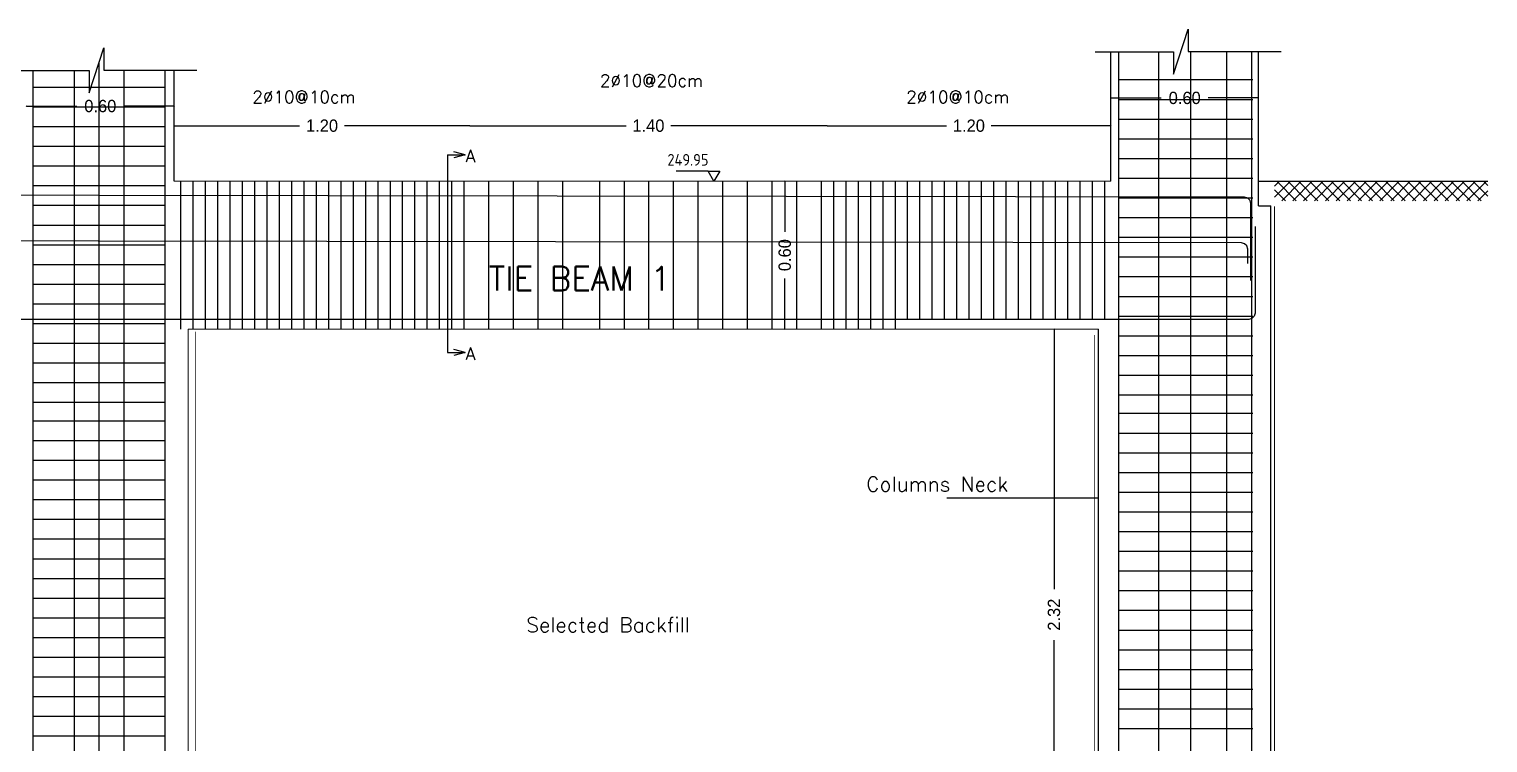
# Model space of a CAD drawing. Extents: x 166525 to 167198, y 178739 to 179747.
# Drawn here: x 166640.73 to 166664.42, y 179493.01 to 179504.6 of the extents above; entities that cross this region are included whole.
import ezdxf

# ---------------------------------------------------------------- set-up
doc = ezdxf.new("R2010")
doc.units = 0
doc.header["$MEASUREMENT"] = 0
for name, pattern in [('AUSGEZOGEN', [0]), ('STRICHPUNKT2', [0.7, 0.4, -0.15, 0, -0.15]), ('VONLAYER', [0])]:
    doc.linetypes.add(name, pattern=pattern)
doc.layers.get('0').update_dxf_attribs({"linetype": 'CONTINUOUS'})
doc.layers.get('DEFPOINTS').update_dxf_attribs({"linetype": 'CONTINUOUS'})
doc.layers.add('BEAM', color=6, linetype='CONTINUOUS', lineweight=13)
for name, color, linetype in [('BEAM-DIM', 4, 'CONTINUOUS'), ('EBENE0', 7, 'AUSGEZOGEN'), ('found', 6, 'CONTINUOUS'), ('REBARS', 2, 'CONTINUOUS'), ('Reinforcement', 10, 'CONTINUOUS'), ('TEXT', 7, 'CONTINUOUS')]:
    doc.layers.add(name, color=color, linetype=linetype)
doc.styles.add('ISO8', font='iso8')
doc.styles.add('ROMANS', font='romans.shx')
doc.dimstyles.new('1-25', dxfattribs={"dimtxt": 0.2, "dimasz": 0.01, "dimexe": 0, "dimexo": 0, "dimgap": 0.08, "dimtad": 0, "dimlfac": 0.25, "dimzin": 0, "dimdsep": 46, "dimtxsty": 'Standard', "dimblk1": 'OBLIQUE', "dimblk2": 'OBLIQUE', "dimsah": 1, "dimcen": 0, "dimse1": 1, "dimse2": 1, "dimclrd": 256, "dimclre": 256, "dimclrt": 4, "dimadec": 0, "dimazin": 0, "dimtfac": 5.555556, "dimtix": 1, "dimtofl": 0, "dimtmove": 2, "dimatfit": 3, "dimldrblk": 'OBLIQUE', "dimfxl": 1, "dimtolj": 1, "dimtzin": 0, "dimarcsym": 0})

# ---------------------------------------------------------------- blocks, each defined once
blk = doc.blocks.new('_OBLIQUE')
at = {"color": 0, "linetype": 'ByBlock'}
blk.add_line((-0.5, -0.5), (0.5, 0.5), dxfattribs=at)
blk = doc.blocks.new('*D787')
at = {"linetype": 'Continuous', "lineweight": -2, "transparency": 16777216}
for p, q in [((166658.297, 179503.486), (166659.117, 179503.486)), ((166660.697, 179503.486), (166659.877, 179503.486))]:
    blk.add_line(p, q, dxfattribs=at)
at = {"layer": 'DEFPOINTS', "color": 0, "linetype": 'Continuous', "transparency": 16777216}
for p in [(166658.297, 179503.64), (166660.697, 179503.64), (166658.297, 179503.486)]:
    blk.add_point(p, dxfattribs=at)
at = {"linetype": 'Continuous', "lineweight": -2, "transparency": 16777216, "xscale": 0.01, "yscale": 0.01, "zscale": 0.01, "rotation": 180}
blk.add_blockref('_OBLIQUE', (166658.297, 179503.486), dxfattribs=at)
at = {"linetype": 'Continuous', "lineweight": -2, "transparency": 16777216, "xscale": 0.01, "yscale": 0.01, "zscale": 0.01}
blk.add_blockref('_OBLIQUE', (166660.697, 179503.486), dxfattribs=at)
at = {"color": 4, "linetype": 'Continuous', "transparency": 16777216, "insert": (166659.497, 179503.486), "char_height": 0.2, "attachment_point": 5}
blk.add_mtext('\\A1;0.60', dxfattribs=at)
blk = doc.blocks.new('*D788')
at = {"linetype": 'Continuous', "lineweight": -2, "transparency": 16777216}
for p, q in [((166653.003, 179502.133), (166653.003, 179501.313)), ((166653.003, 179499.733), (166653.003, 179500.553))]:
    blk.add_line(p, q, dxfattribs=at)
at = {"layer": 'DEFPOINTS', "color": 0, "linetype": 'Continuous', "transparency": 16777216}
for p in [(166653.003, 179502.133), (166655.744, 179502.133), (166655.744, 179499.733)]:
    blk.add_point(p, dxfattribs=at)
at = {"linetype": 'Continuous', "lineweight": -2, "transparency": 16777216, "xscale": 0.01, "yscale": 0.01, "zscale": 0.01}
for p, rotation in [((166653.003, 179502.133), 90), ((166653.003, 179499.733), 270)]:
    blk.add_blockref('_OBLIQUE', p, dxfattribs=dict(at, rotation=rotation))
at = {"color": 4, "linetype": 'Continuous', "transparency": 16777216, "insert": (166653.003, 179500.933), "char_height": 0.2, "attachment_point": 5, "rotation": 90}
blk.add_mtext('\\A1;0.60', dxfattribs=at)
blk = doc.blocks.new('*D789')
at = {"linetype": 'Continuous', "lineweight": -2, "transparency": 16777216}
for p, q in [((166643.089, 179503.035), (166645.126, 179503.035)), ((166647.889, 179503.035), (166645.853, 179503.035))]:
    blk.add_line(p, q, dxfattribs=at)
at = {"layer": 'DEFPOINTS', "color": 0, "linetype": 'Continuous', "transparency": 16777216}
for p in [(166643.089, 179503.035), (166647.889, 179503.035), (166647.889, 179503.035)]:
    blk.add_point(p, dxfattribs=at)
at = {"linetype": 'Continuous', "lineweight": -2, "transparency": 16777216, "xscale": 0.01, "yscale": 0.01, "zscale": 0.01, "rotation": 180}
blk.add_blockref('_OBLIQUE', (166643.089, 179503.035), dxfattribs=at)
at = {"linetype": 'Continuous', "lineweight": -2, "transparency": 16777216, "xscale": 0.01, "yscale": 0.01, "zscale": 0.01}
blk.add_blockref('_OBLIQUE', (166647.889, 179503.035), dxfattribs=at)
at = {"color": 4, "linetype": 'Continuous', "transparency": 16777216, "insert": (166645.489, 179503.035), "char_height": 0.2, "attachment_point": 5}
blk.add_mtext('\\A1;1.20', dxfattribs=at)
blk = doc.blocks.new('*D790')
at = {"linetype": 'Continuous', "lineweight": -2, "transparency": 16777216}
for p, q in [((166647.889, 179503.035), (166650.426, 179503.035)), ((166653.689, 179503.035), (166651.153, 179503.035))]:
    blk.add_line(p, q, dxfattribs=at)
at = {"layer": 'DEFPOINTS', "color": 0, "linetype": 'Continuous', "transparency": 16777216}
for p in [(166647.889, 179503.035), (166653.689, 179503.035), (166653.689, 179503.035)]:
    blk.add_point(p, dxfattribs=at)
at = {"linetype": 'Continuous', "lineweight": -2, "transparency": 16777216, "xscale": 0.01, "yscale": 0.01, "zscale": 0.01, "rotation": 180}
blk.add_blockref('_OBLIQUE', (166647.889, 179503.035), dxfattribs=at)
at = {"linetype": 'Continuous', "lineweight": -2, "transparency": 16777216, "xscale": 0.01, "yscale": 0.01, "zscale": 0.01}
blk.add_blockref('_OBLIQUE', (166653.689, 179503.035), dxfattribs=at)
at = {"color": 4, "linetype": 'Continuous', "transparency": 16777216, "insert": (166650.789, 179503.035), "char_height": 0.2, "attachment_point": 5}
blk.add_mtext('\\A1;1.40', dxfattribs=at)
blk = doc.blocks.new('*D791')
at = {"linetype": 'Continuous', "lineweight": -2, "transparency": 16777216}
for p, q in [((166653.689, 179503.035), (166655.63, 179503.035)), ((166658.297, 179503.035), (166656.357, 179503.035))]:
    blk.add_line(p, q, dxfattribs=at)
at = {"layer": 'DEFPOINTS', "color": 0, "linetype": 'Continuous', "transparency": 16777216}
for p in [(166653.689, 179503.035), (166658.297, 179503.035), (166658.297, 179503.035)]:
    blk.add_point(p, dxfattribs=at)
at = {"linetype": 'Continuous', "lineweight": -2, "transparency": 16777216, "xscale": 0.01, "yscale": 0.01, "zscale": 0.01, "rotation": 180}
blk.add_blockref('_OBLIQUE', (166653.689, 179503.035), dxfattribs=at)
at = {"linetype": 'Continuous', "lineweight": -2, "transparency": 16777216, "xscale": 0.01, "yscale": 0.01, "zscale": 0.01}
blk.add_blockref('_OBLIQUE', (166658.297, 179503.035), dxfattribs=at)
at = {"color": 4, "linetype": 'Continuous', "transparency": 16777216, "insert": (166655.993, 179503.035), "char_height": 0.2, "attachment_point": 5}
blk.add_mtext('\\A1;1.20', dxfattribs=at)
blk = doc.blocks.new('*D795')
at = {"linetype": 'Continuous', "lineweight": -2, "transparency": 16777216}
for p, q in [((166640.689, 179503.354), (166641.509, 179503.354)), ((166643.089, 179503.354), (166642.269, 179503.354))]:
    blk.add_line(p, q, dxfattribs=at)
at = {"layer": 'DEFPOINTS', "color": 0, "linetype": 'Continuous', "transparency": 16777216}
for p in [(166640.689, 179503.354), (166640.689, 179503.242), (166643.089, 179503.242)]:
    blk.add_point(p, dxfattribs=at)
at = {"linetype": 'Continuous', "lineweight": -2, "transparency": 16777216, "xscale": 0.01, "yscale": 0.01, "zscale": 0.01, "rotation": 180}
blk.add_blockref('_OBLIQUE', (166640.689, 179503.354), dxfattribs=at)
at = {"linetype": 'Continuous', "lineweight": -2, "transparency": 16777216, "xscale": 0.01, "yscale": 0.01, "zscale": 0.01}
blk.add_blockref('_OBLIQUE', (166643.089, 179503.354), dxfattribs=at)
at = {"color": 4, "linetype": 'Continuous', "transparency": 16777216, "insert": (166641.889, 179503.354), "char_height": 0.2, "attachment_point": 5}
blk.add_mtext('\\A1;0.60', dxfattribs=at)
blk = doc.blocks.new('*D797')
at = {"linetype": 'Continuous', "lineweight": -2, "transparency": 16777216}
for p, q in [((166657.375, 179499.733), (166657.375, 179495.507)), ((166657.375, 179490.453), (166657.375, 179494.68))]:
    blk.add_line(p, q, dxfattribs=at)
at = {"layer": 'DEFPOINTS', "color": 0, "linetype": 'Continuous', "transparency": 16777216}
for p in [(166656.489, 179499.733), (166657.375, 179499.733), (166656.489, 179490.453)]:
    blk.add_point(p, dxfattribs=at)
at = {"linetype": 'Continuous', "lineweight": -2, "transparency": 16777216, "xscale": 0.01, "yscale": 0.01, "zscale": 0.01}
for p, rotation in [((166657.375, 179499.733), 90), ((166657.375, 179490.453), 270)]:
    blk.add_blockref('_OBLIQUE', p, dxfattribs=dict(at, rotation=rotation))
at = {"color": 4, "linetype": 'Continuous', "transparency": 16777216, "insert": (166657.375, 179495.093), "char_height": 0.2, "attachment_point": 5, "rotation": 90}
blk.add_mtext('\\A1;2.32', dxfattribs=at)

msp = doc.modelspace()

# ---------------------------------------------------------------- hatches: boundary and pattern name
at = {"linetype": 'Continuous'}
h = msp.add_hatch(dxfattribs=at)
h.set_pattern_fill('ANSI37', color=29, style=0)
h.set_pattern_definition([(45, (-1073.72973, 4.4688), (-0.08838834765, 0.08838834765), []), (135, (-1073.72973, 4.4688), (-0.08838834765, -0.08838834765), [])])
h.paths.add_polyline_path([(166664.41903, 179502.13318), (166660.95486, 179502.13318), (166660.95486, 179501.8177), (166664.41903, 179501.8177)])

# ---------------------------------------------------------------- linework, layer by layer
at = {"color": 8, "linetype": 'Continuous'}
for p, q in [((166647.5268, 179502.56213), (166647.5268, 179499.35047)), ((166647.5268, 179502.56213), (166647.81364, 179502.56213)), ((166647.81364, 179502.56213), (166647.63073, 179502.61092)), ((166647.81364, 179502.56213), (166647.63073, 179502.51334)), ((166647.5268, 179499.35047), (166647.81364, 179499.35047)), ((166647.81364, 179499.35047), (166647.63073, 179499.39926)), ((166647.81364, 179499.35047), (166647.63073, 179499.30169)), ((166658.0972, 179496.98551), (166655.63642, 179496.98551))]:
    msp.add_line(p, q, dxfattribs=at)
at = {"color": 29, "linetype": 'Continuous'}
msp.add_line((166660.6972, 179502.13318), (166664.41903, 179502.13318), dxfattribs=at)
at = {"color": 2, "linetype": 'STRICHPUNKT2', "const_width": 0.012}
for points in [[(166660.95486, 179488.10078), (166660.95486, 179488.10078), (166660.95486, 179501.72744)], [(166643.43615, 179499.69227), (166643.43615, 179490.50918), (166658.02794, 179490.50918), (166658.02794, 179499.63594)]]:
    msp.add_lwpolyline(points, dxfattribs=at)
at = {"layer": 'BEAM'}
for p, q in [((166643.08935, 179502.13318), (166658.2972, 179502.13318)), ((166643.31435, 179499.73318), (166658.0972, 179499.73318)), ((166643.31435, 179490.45318), (166643.31435, 179499.73318))]:
    msp.add_line(p, q, dxfattribs=at)
at = {"layer": 'EBENE0', "color": 8, "linetype": 'AUSGEZOGEN'}
for p, q in [((166659.3167, 179503.87226), (166659.55467, 179504.60377)), ((166659.55467, 179504.60377), (166659.55467, 179504.24044)), ((166641.70886, 179503.56921), (166641.94683, 179504.30072)), ((166641.94683, 179504.30072), (166641.94683, 179503.93739)), ((166658.04507, 179504.23801), (166659.3167, 179504.23801)), ((166659.3167, 179504.23801), (166659.3167, 179503.87226)), ((166659.55467, 179504.24044), (166661.06344, 179504.24044)), ((166640.43723, 179503.93496), (166641.70886, 179503.93496)), ((166641.70886, 179503.93496), (166641.70886, 179503.56921)), ((166641.94683, 179503.93739), (166643.45559, 179503.93739))]:
    msp.add_line(p, q, dxfattribs=at)
at = {"layer": 'EBENE0', "color": 3, "linetype": 'AUSGEZOGEN'}
for p, q in [((166651.7578, 179502.29686), (166651.24118, 179502.29686)), ((166651.8523, 179502.13318), (166651.7578, 179502.29686)), ((166651.7578, 179502.29686), (166651.9468, 179502.29686)), ((166651.9468, 179502.29686), (166651.8523, 179502.13318))]:
    msp.add_line(p, q, dxfattribs=at)
at = {"layer": 'found'}
for p, q in [((166658.2972, 179502.13318), (166658.2972, 179504.23801)), ((166660.6972, 179501.73318), (166660.6972, 179504.24044)), ((166643.08935, 179502.13318), (166643.08935, 179503.93739)), ((166660.6972, 179501.73318), (166660.8972, 179501.73318)), ((166660.8972, 179490.05318), (166660.8972, 179501.73318)), ((166658.0972, 179490.45318), (166658.0972, 179499.73318))]:
    msp.add_line(p, q, dxfattribs=at)
at = {"layer": 'REBARS'}
for p, q in [((166658.42337, 179504.23801), (166658.42337, 179476.25685)), ((166659.07099, 179504.23801), (166659.07099, 179476.25685)), ((166659.59294, 179504.24044), (166659.59294, 179476.20104)), ((166660.17782, 179504.24044), (166660.17782, 179476.20104)), ((166660.58176, 179504.24044), (166660.58176, 179476.20289)), ((166640.79318, 179503.93496), (166640.79318, 179476.26972)), ((166641.46672, 179503.93496), (166641.46672, 179476.27813)), ((166641.86759, 179504.05714), (166641.86759, 179476.20116)), ((166642.27206, 179503.93739), (166642.27206, 179476.20116)), ((166642.93852, 179503.93739), (166642.93852, 179476.20116))]:
    msp.add_line(p, q, dxfattribs=at)
for points in [[(166660.57199, 179500.52122), (166660.57199, 179501.7724), (166660.55837, 179501.8232), (166660.52119, 179501.86039), (166660.47039, 179501.874), (166623.25585, 179501.92688), (166623.20505, 179501.91327), (166623.16786, 179501.87608), (166623.15425, 179501.82528), (166623.15425, 179500.41436)], [(166660.63915, 179501.39885), (166660.63915, 179499.99127), (166660.62554, 179499.94047), (166660.58835, 179499.90328), (166660.53755, 179499.88967), (166623.32301, 179499.88967), (166623.23503, 179499.91317), (166623.23503, 179499.91317), (166623.22141, 179499.94681), (166623.22141, 179501.2599)], [(166660.52028, 179500.79556), (166660.52028, 179501.03154), (166660.50667, 179501.08234), (166660.46948, 179501.11953), (166660.41868, 179501.13314), (166623.28464, 179501.18602), (166623.23384, 179501.17241), (166623.19665, 179501.13522), (166623.18304, 179501.08442), (166623.18304, 179500.84844)]]:
    msp.add_lwpolyline(points, dxfattribs=at)
at = {"layer": 'Reinforcement', "linetype": 'VONLAYER'}
for p, q in [((166640.79318, 179503.66275), (166642.93852, 179503.66275)), ((166658.42337, 179503.78377), (166660.60099, 179503.78377)), ((166658.42337, 179503.46377), (166660.60099, 179503.46377)), ((166640.79318, 179503.34275), (166642.93852, 179503.34275)), ((166658.42337, 179503.14377), (166660.60099, 179503.14377)), ((166640.79318, 179503.02275), (166642.93852, 179503.02275)), ((166640.79318, 179502.70275), (166642.93852, 179502.70275)), ((166658.42337, 179502.82377), (166660.60099, 179502.82377)), ((166658.42337, 179502.50377), (166660.60099, 179502.50377)), ((166640.79318, 179502.38275), (166642.93852, 179502.38275)), ((166658.42337, 179502.18377), (166660.60099, 179502.18377)), ((166640.79318, 179502.06275), (166642.93852, 179502.06275)), ((166640.79318, 179501.74275), (166642.93852, 179501.74275)), ((166658.42337, 179501.86377), (166660.60099, 179501.86377)), ((166658.42337, 179501.54377), (166660.60099, 179501.54377)), ((166640.79318, 179501.42275), (166642.93852, 179501.42275)), ((166640.79318, 179501.10275), (166642.93852, 179501.10275)), ((166658.42337, 179501.22377), (166660.60099, 179501.22377)), ((166640.79318, 179500.78275), (166642.93852, 179500.78275)), ((166658.42337, 179500.90377), (166660.60099, 179500.90377)), ((166658.42337, 179500.58377), (166660.60099, 179500.58377)), ((166640.79318, 179500.46275), (166642.93852, 179500.46275)), ((166640.79318, 179500.14275), (166642.93852, 179500.14275)), ((166658.42337, 179500.26377), (166660.60099, 179500.26377)), ((166640.79318, 179499.82275), (166642.93852, 179499.82275)), ((166658.42337, 179499.94377), (166660.60099, 179499.94377)), ((166658.42337, 179499.62377), (166660.60099, 179499.62377)), ((166640.79318, 179499.50275), (166642.93852, 179499.50275)), ((166640.79318, 179499.18275), (166642.93852, 179499.18275)), ((166658.42337, 179499.30377), (166660.60099, 179499.30377)), ((166640.79318, 179498.86275), (166642.93852, 179498.86275)), ((166658.42337, 179498.98377), (166660.60099, 179498.98377)), ((166658.42337, 179498.66377), (166660.60099, 179498.66377)), ((166640.79318, 179498.54275), (166642.93852, 179498.54275)), ((166640.79318, 179498.24275), (166642.93852, 179498.24275)), ((166658.42337, 179498.36377), (166660.60099, 179498.36377)), ((166640.79318, 179497.92275), (166642.93852, 179497.92275)), ((166658.42337, 179498.04377), (166660.60099, 179498.04377)), ((166658.42337, 179497.72377), (166660.60099, 179497.72377)), ((166640.79318, 179497.60275), (166642.93852, 179497.60275)), ((166640.79318, 179497.28275), (166642.93852, 179497.28275)), ((166658.42337, 179497.40377), (166660.60099, 179497.40377)), ((166658.42337, 179497.08377), (166660.60099, 179497.08377)), ((166640.79318, 179496.96275), (166642.93852, 179496.96275)), ((166658.42337, 179496.76377), (166660.60099, 179496.76377)), ((166640.79318, 179496.64275), (166642.93852, 179496.64275)), ((166640.79318, 179496.32275), (166642.93852, 179496.32275)), ((166658.42337, 179496.44377), (166660.60099, 179496.44377)), ((166658.42337, 179496.12377), (166660.60099, 179496.12377)), ((166640.79318, 179496.00275), (166642.93852, 179496.00275)), ((166658.42337, 179495.80377), (166660.60099, 179495.80377)), ((166640.79318, 179495.68275), (166642.93852, 179495.68275)), ((166640.79318, 179495.36275), (166642.93852, 179495.36275)), ((166658.42337, 179495.48377), (166660.60099, 179495.48377)), ((166658.42337, 179495.16377), (166660.60099, 179495.16377)), ((166640.79318, 179495.04275), (166642.93852, 179495.04275)), ((166658.42337, 179494.84377), (166660.60099, 179494.84377)), ((166640.79318, 179494.72275), (166642.93852, 179494.72275)), ((166640.79318, 179494.40275), (166642.93852, 179494.40275)), ((166658.42337, 179494.52377), (166660.60099, 179494.52377)), ((166658.42337, 179494.20377), (166660.60099, 179494.20377)), ((166640.79318, 179494.08275), (166642.93852, 179494.08275)), ((166640.79318, 179493.76275), (166642.93852, 179493.76275)), ((166658.42337, 179493.88377), (166660.60099, 179493.88377)), ((166640.79318, 179493.44275), (166642.93852, 179493.44275)), ((166658.42337, 179493.56377), (166660.60099, 179493.56377)), ((166658.42337, 179493.24377), (166660.60099, 179493.24377)), ((166640.79318, 179493.12275), (166642.93852, 179493.12275))]:
    msp.add_line(p, q, dxfattribs=at)
at = {"layer": 'Reinforcement', "color": 3, "linetype": 'VONLAYER'}
for p, q in [((166643.19844, 179499.73318), (166643.19844, 179502.13318)), ((166643.39844, 179499.73318), (166643.39844, 179502.13318)), ((166643.59844, 179499.73318), (166643.59844, 179502.13318)), ((166643.79844, 179499.73318), (166643.79844, 179502.13318)), ((166643.99844, 179499.73318), (166643.99844, 179502.13318)), ((166644.19844, 179499.73318), (166644.19844, 179502.13318)), ((166644.39844, 179499.73318), (166644.39844, 179502.13318)), ((166644.59844, 179499.73318), (166644.59844, 179502.13318)), ((166644.79844, 179499.73318), (166644.79844, 179502.13318)), ((166644.99844, 179499.73318), (166644.99844, 179502.13318)), ((166645.19844, 179499.73318), (166645.19844, 179502.13318)), ((166645.39844, 179499.73318), (166645.39844, 179502.13318)), ((166645.59844, 179499.73318), (166645.59844, 179502.13318)), ((166645.79844, 179499.73318), (166645.79844, 179502.13318)), ((166645.99844, 179499.73318), (166645.99844, 179502.13318)), ((166646.19844, 179499.73318), (166646.19844, 179502.13318)), ((166646.39844, 179499.73318), (166646.39844, 179502.13318)), ((166646.59844, 179499.73318), (166646.59844, 179502.13318)), ((166646.79844, 179499.73318), (166646.79844, 179502.13318)), ((166646.99844, 179499.73318), (166646.99844, 179502.13318)), ((166647.19844, 179499.73318), (166647.19844, 179502.13318)), ((166647.39844, 179499.73318), (166647.39844, 179502.13318)), ((166647.59844, 179499.73318), (166647.59844, 179502.13318)), ((166647.79844, 179499.73318), (166647.79844, 179502.13318)), ((166648.19844, 179499.73318), (166648.19844, 179502.13318)), ((166648.59844, 179499.73318), (166648.59844, 179502.13318)), ((166648.99844, 179499.73318), (166648.99844, 179502.13318)), ((166649.39844, 179499.73318), (166649.39844, 179502.13318)), ((166649.99844, 179499.73318), (166649.99844, 179502.13318)), ((166650.39844, 179499.73318), (166650.39844, 179502.13318)), ((166650.79844, 179499.73318), (166650.79844, 179502.13318)), ((166651.19844, 179499.73318), (166651.19844, 179502.13318)), ((166651.59844, 179499.73318), (166651.59844, 179502.13318)), ((166651.99844, 179499.73318), (166651.99844, 179502.13318)), ((166652.39844, 179499.73318), (166652.39844, 179502.13318)), ((166652.79844, 179499.73318), (166652.79844, 179502.13318)), ((166653.19844, 179499.73318), (166653.19844, 179502.13318)), ((166653.59844, 179499.73318), (166653.59844, 179502.13318)), ((166653.79844, 179499.73318), (166653.79844, 179502.13318)), ((166653.99844, 179499.73318), (166653.99844, 179502.13318)), ((166654.19844, 179499.73318), (166654.19844, 179502.13318)), ((166654.39844, 179499.73318), (166654.39844, 179502.13318)), ((166654.59844, 179499.73318), (166654.59844, 179502.13318)), ((166654.79844, 179499.73318), (166654.79844, 179502.13318)), ((166654.99844, 179499.88967), (166654.99844, 179502.13318)), ((166655.19844, 179499.88967), (166655.19844, 179502.13318)), ((166655.39844, 179499.88967), (166655.39844, 179502.13318)), ((166655.59844, 179499.88967), (166655.59844, 179502.13318)), ((166655.79844, 179499.88967), (166655.79844, 179502.13318)), ((166655.99844, 179499.88967), (166655.99844, 179502.13318)), ((166656.19844, 179499.88967), (166656.19844, 179502.13318)), ((166656.39844, 179499.88967), (166656.39844, 179502.13318)), ((166656.59844, 179499.88967), (166656.59844, 179502.13318)), ((166656.79844, 179499.88967), (166656.79844, 179502.13318)), ((166656.99844, 179499.88967), (166656.99844, 179502.13318)), ((166657.19844, 179499.88967), (166657.19844, 179502.13318)), ((166657.39844, 179499.88967), (166657.39844, 179502.13318)), ((166657.59844, 179499.88967), (166657.59844, 179502.13318)), ((166657.79844, 179499.88967), (166657.79844, 179502.13318)), ((166657.99844, 179499.88967), (166657.99844, 179502.13318)), ((166658.19844, 179499.88967), (166658.19844, 179502.13318))]:
    msp.add_line(p, q, dxfattribs=at)

# ---------------------------------------------------------------- texts
at = {"layer": 'BEAM-DIM', "style": 'ROMANS'}
for s, height, p in [('2%%C10@20cm', 0.2, (166650.00193, 179503.66867)), ('2%%C10@10cm', 0.2, (166644.35876, 179503.40282)), ('2%%C10@10cm', 0.2, (166654.97532, 179503.40282)), ('A', 0.2, (166647.82244, 179502.44248)), ('TIE BEAM 1', 0.39, (166648.19844, 179500.35792)), ('A', 0.2, (166647.82244, 179499.23083))]:
    msp.add_text(s, height=height, dxfattribs=at).set_placement(p)
at = {"layer": 'EBENE0', "color": 3, "style": 'ISO8'}
msp.add_text('249.95', height=0.189, dxfattribs=at).set_placement((166651.09727, 179502.38721))
at = {"layer": 'TEXT', "style": 'ROMANS'}
for s, p in [('Columns Neck', (166654.32488, 179497.09414, 178.56)), ('Selected Backfill', (166648.80555, 179494.80663))]:
    msp.add_text(s, height=0.24, dxfattribs=at).set_placement(p)

# ---------------------------------------------------------------- dimensions: what is measured, and where the dimension line sits
at = {"color": 2, "linetype": 'Continuous'}
for base, p1, p2, picture, middle in [((166658.2972, 179503.48627), (166660.6972, 179503.63999), (166658.2972, 179503.63999), '*D787', (166659.4972, 179503.48627)), ((166640.68935, 179503.35401), (166643.08935, 179503.24177), (166640.68935, 179503.24177), '*D795', (166641.88935, 179503.35401))]:
    dim = msp.add_linear_dim(base=base, p1=p1, p2=p2, dimstyle='1-25', dxfattribs=at)
    dim.commit()
    dim.dimension.update_dxf_attribs({"geometry": picture, "text_midpoint": middle})
for base, p1, p2, text, picture, middle in [((166647.88935, 179503.03529), (166643.08935, 179503.03529), (166647.88935, 179503.03529), '1.20', '*D789', (166645.48935, 179503.03529)), ((166653.68935, 179503.03529), (166647.88935, 179503.03529), (166653.68935, 179503.03529), '1.40', '*D790', (166650.78935, 179503.03529)), ((166658.2972, 179503.03529), (166653.68935, 179503.03529), (166658.2972, 179503.03529), '1.20', '*D791', (166655.99327, 179503.03529))]:
    dim = msp.add_linear_dim(base=base, p1=p1, p2=p2, text=text, dimstyle='1-25', dxfattribs=at)
    dim.commit()
    dim.dimension.update_dxf_attribs({"geometry": picture, "text_midpoint": middle})
for base, p1, p2, picture, middle in [((166653.00332, 179502.13318), (166655.74442, 179499.73318), (166655.74442, 179502.13318), '*D788', (166653.00332, 179500.93318)), ((166657.37536, 179499.73318), (166656.48928, 179490.45318), (166656.48928, 179499.73318), '*D797', (166657.37536, 179495.09318))]:
    dim = msp.add_linear_dim(base=base, p1=p1, p2=p2, angle=90, dimstyle='1-25', dxfattribs=at)
    dim.commit()
    dim.dimension.update_dxf_attribs({"geometry": picture, "text_midpoint": middle})

doc.saveas('drawing.dxf')
